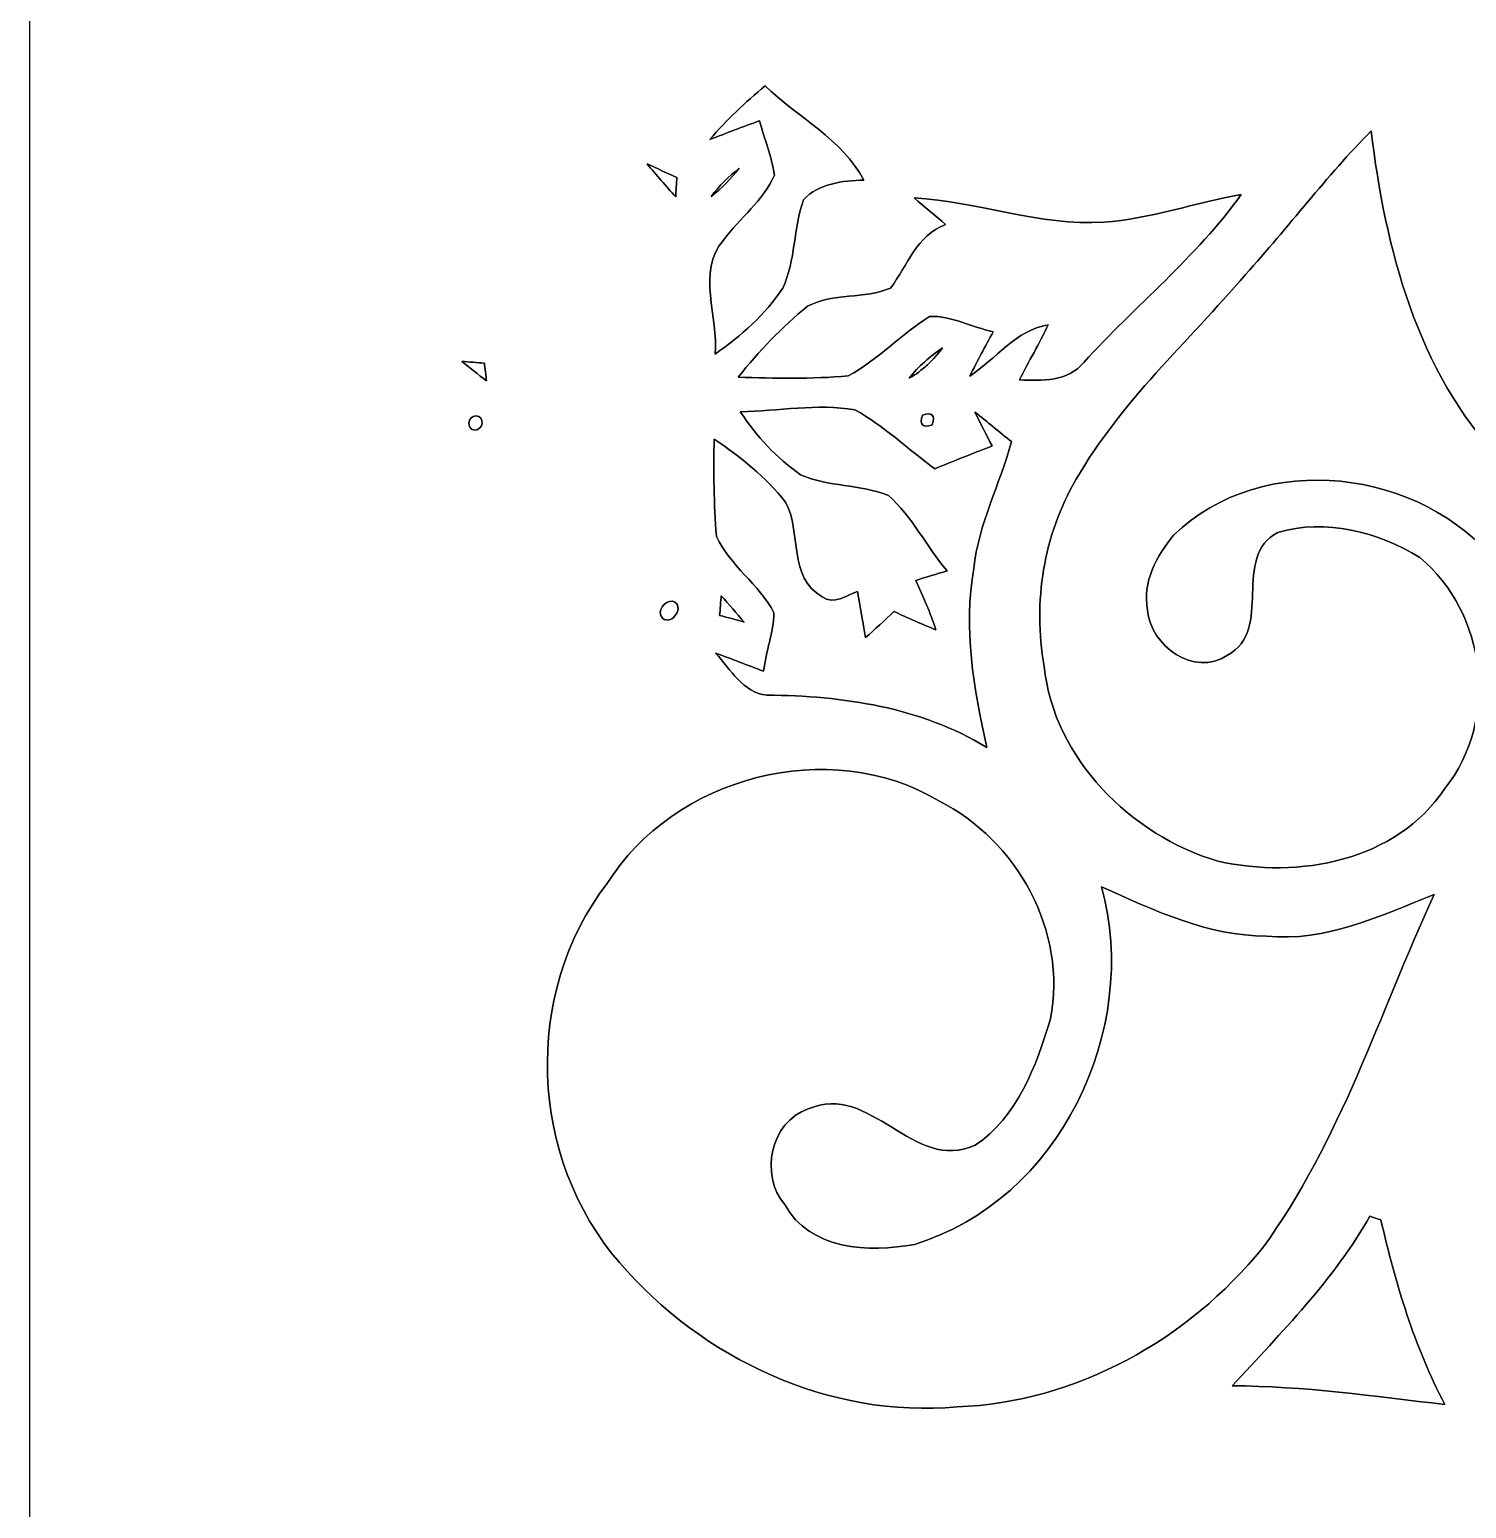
# Model space of a CAD drawing. Header units: centimetres. Extents: x -16.8 to 16.8, y -16.7 to 16.7.
# Drawn here: x -16.77 to -8.25, y -7.89 to 0.89 of the extents above; entities that cross this region are included whole.
import ezdxf

# ---------------------------------------------------------------- set-up
doc = ezdxf.new("R2010")
doc.units = ezdxf.units.CM
doc.header["$MEASUREMENT"] = 0
doc.layers.add('Layer 1', color=7, linetype='Continuous')

msp = doc.modelspace()

# ---------------------------------------------------------------- linework, layer by layer
at = {"layer": 'Layer 1', "color": 7}
for points, knots in [([(-16.77458, 16.66875), (-16.77458, 16.66875), (16.77458, 16.66875), (16.77458, 16.66875), (16.77458, 16.66875), (16.77458, 16.66875), (16.77458, -16.66875), (16.77458, -16.66875), (16.77458, -16.66875), (16.77458, -16.66875), (-16.77458, -16.66875), (-16.77458, -16.66875), (-16.77458, -16.66875), (-16.77458, -16.66875), (-16.77458, 16.66875), (-16.77458, 16.66875), (-16.77458, 16.66875), (-16.77458, 16.66875), (-16.77458, 16.66875), (-16.77458, 16.66875)], [0, 0, 0, 0, 0.1666667, 0.1666667, 0.1666667, 0.1666667, 0.3333333, 0.3333333, 0.3333333, 0.3333333, 0.5, 0.5, 0.5, 0.5, 0.6666667, 0.6666667, 0.6666667, 0.6666667, 1, 1, 1, 1]), ([(-12.73775, 0.23707), (-12.64038, 0.35454), (-12.52643, 0.45649), (-12.41108, 0.55563), (-12.41108, 0.55563), (-12.21811, 0.36795), (-11.95493, 0.24024), (-11.82476, -0.00494), (-11.82476, -0.00494), (-11.95141, -0.00776), (-12.09111, -0.02434), (-12.18318, -0.121), (-12.18318, -0.121), (-12.24174, -0.29034), (-12.22939, -0.48119), (-12.30524, -0.64523), (-12.30524, -0.64523), (-12.40931, -0.80257), (-12.55324, -0.93098), (-12.70776, -1.03717), (-12.70776, -1.03717), (-12.68377, -0.82233), (-12.81959, -0.54645), (-12.65731, -0.3616), (-12.65731, -0.3616), (-12.56206, -0.22895), (-12.41989, -0.12629), (-12.35498, 0.0254), (-12.35498, 0.0254), (-12.37121, 0.13547), (-12.41496, 0.23954), (-12.44283, 0.34713), (-12.44283, 0.34713), (-12.54231, 0.31397), (-12.63932, 0.27376), (-12.73775, 0.23707)], [0, 0, 0, 0, 0.1, 0.1, 0.1, 0.1, 0.2, 0.2, 0.2, 0.2, 0.3, 0.3, 0.3, 0.3, 0.4, 0.4, 0.4, 0.4, 0.5, 0.5, 0.5, 0.5, 0.6, 0.6, 0.6, 0.6, 0.7, 0.7, 0.7, 0.7, 0.8, 0.8, 0.8, 0.8, 1, 1, 1, 1]), ([(-9.56028, -0.5648), (-9.30593, -0.28575), (-9.08015, 0.0194), (-8.81415, 0.28716), (-8.81415, 0.28716), (-8.7309, -0.41099), (-8.54287, -1.13841), (-8.04757, -1.66335), (-8.04757, -1.66335), (-7.67009, -2.10573), (-7.13281, -2.34491), (-6.6234, -2.59715), (-6.6234, -2.59715), (-7.07461, -2.82857), (-7.48242, -3.1302), (-7.87471, -3.44946), (-7.87471, -3.44946), (-7.78969, -3.05541), (-7.82249, -2.61585), (-8.06697, -2.28177), (-8.06697, -2.28177), (-8.50829, -1.71697), (-9.46185, -1.59844), (-9.98643, -2.11314), (-9.98643, -2.11314), (-10.08698, -2.2352), (-10.17341, -2.39113), (-10.14166, -2.55658), (-10.14166, -2.55658), (-10.1219, -2.77001), (-9.86825, -2.95663), (-9.66646, -2.82469), (-9.66646, -2.82469), (-9.392, -2.67617), (-9.64459, -2.23908), (-9.36837, -2.09621), (-9.36837, -2.09621), (-9.0865, -2.01189), (-8.77076, -2.09303), (-8.52558, -2.24543), (-8.52558, -2.24543), (-8.13082, -2.57351), (-8.0518, -3.21028), (-8.37706, -3.61633), (-8.37706, -3.61633), (-8.66775, -4.04989), (-9.24384, -4.15396), (-9.72432, -4.04813), (-9.72432, -4.04813), (-10.2422, -3.89079), (-10.69587, -3.44205), (-10.75549, -2.88925), (-10.75549, -2.88925), (-10.82146, -2.50896), (-10.75937, -2.11384), (-10.56464, -1.78082), (-10.56464, -1.78082), (-10.30041, -1.32151), (-9.90106, -0.96485), (-9.56028, -0.5648)], [0, 0, 0, 0, 0.0625, 0.0625, 0.0625, 0.0625, 0.125, 0.125, 0.125, 0.125, 0.1875, 0.1875, 0.1875, 0.1875, 0.25, 0.25, 0.25, 0.25, 0.3125, 0.3125, 0.3125, 0.3125, 0.375, 0.375, 0.375, 0.375, 0.4375, 0.4375, 0.4375, 0.4375, 0.5, 0.5, 0.5, 0.5, 0.5625, 0.5625, 0.5625, 0.5625, 0.625, 0.625, 0.625, 0.625, 0.6875, 0.6875, 0.6875, 0.6875, 0.75, 0.75, 0.75, 0.75, 0.8125, 0.8125, 0.8125, 0.8125, 0.875, 0.875, 0.875, 0.875, 1, 1, 1, 1]), ([(-13.11063, 0.09137), (-13.05172, 0.06491), (-12.99316, 0.03775), (-12.9346, 0.01094), (-12.9346, 0.01094), (-12.93601, -0.01799), (-12.93918, -0.07549), (-12.94059, -0.10407), (-12.94059, -0.10407), (-12.99845, -0.03986), (-13.05489, 0.0254), (-13.11063, 0.09137)], [0, 0, 0, 0, 0.25, 0.25, 0.25, 0.25, 0.5, 0.5, 0.5, 0.5, 1, 1, 1, 1]), ([(-12.73069, -0.10125), (-12.68236, -0.03845), (-12.62627, 0.01764), (-12.56348, 0.06597), (-12.56348, 0.06597), (-12.61181, 0.00353), (-12.6679, -0.05292), (-12.73069, -0.10125)], [0, 0, 0, 0, 0.3333333, 0.3333333, 0.3333333, 0.3333333, 1, 1, 1, 1]), ([(-11.52701, -0.10901), (-11.14848, -0.133), (-10.78336, -0.27799), (-10.40059, -0.25471), (-10.40059, -0.25471), (-10.12261, -0.23319), (-9.85838, -0.13864), (-9.58533, -0.08996), (-9.58533, -0.08996), (-9.85097, -0.46179), (-10.21433, -0.75001), (-10.52019, -1.08726), (-10.52019, -1.08726), (-10.61332, -1.20086), (-10.76819, -1.19698), (-10.90119, -1.19027), (-10.90119, -1.19027), (-10.8458, -1.08056), (-10.78336, -0.97473), (-10.73079, -0.8636), (-10.73079, -0.8636), (-10.92235, -0.89606), (-11.04159, -1.06574), (-11.19576, -1.16805), (-11.19576, -1.16805), (-11.15201, -1.07879), (-11.10439, -0.99166), (-11.05676, -0.90452), (-11.05676, -0.90452), (-11.18306, -0.87842), (-11.30441, -0.80892), (-11.43423, -0.81351), (-11.43423, -0.81351), (-11.60321, -0.91969), (-11.7408, -1.07068), (-11.91719, -1.16734), (-11.91719, -1.16734), (-12.1345, -1.18569), (-12.35287, -1.18181), (-12.57053, -1.17475), (-12.57053, -1.17475), (-12.44776, -1.02164), (-12.31159, -0.87771), (-12.15919, -0.75389), (-12.15919, -0.75389), (-12.00891, -0.67345), (-11.82158, -0.71155), (-11.66566, -0.64558), (-11.66566, -0.64558), (-11.56547, -0.51047), (-11.51184, -0.33373), (-11.33934, -0.26811), (-11.33934, -0.26811), (-11.40178, -0.21519), (-11.46563, -0.16298), (-11.52701, -0.10901)], [0, 0, 0, 0, 0.0666667, 0.0666667, 0.0666667, 0.0666667, 0.1333333, 0.1333333, 0.1333333, 0.1333333, 0.2, 0.2, 0.2, 0.2, 0.2666667, 0.2666667, 0.2666667, 0.2666667, 0.3333333, 0.3333333, 0.3333333, 0.3333333, 0.4, 0.4, 0.4, 0.4, 0.4666667, 0.4666667, 0.4666667, 0.4666667, 0.5333333, 0.5333333, 0.5333333, 0.5333333, 0.6, 0.6, 0.6, 0.6, 0.6666667, 0.6666667, 0.6666667, 0.6666667, 0.7333333, 0.7333333, 0.7333333, 0.7333333, 0.8, 0.8, 0.8, 0.8, 0.8666667, 0.8666667, 0.8666667, 0.8666667, 1, 1, 1, 1]), ([(-11.55559, -1.1811), (-11.50056, -1.10949), (-11.43141, -1.05128), (-11.35768, -1.00013), (-11.35768, -1.00013), (-11.4113, -1.0728), (-11.47727, -1.13559), (-11.55559, -1.1811)], [0, 0, 0, 0, 0.3333333, 0.3333333, 0.3333333, 0.3333333, 1, 1, 1, 1]), ([(-14.20989, -1.08091), (-14.16509, -1.08409), (-14.12064, -1.08761), (-14.07583, -1.09149), (-14.07583, -1.09149), (-14.07301, -1.1176), (-14.06666, -1.16981), (-14.06349, -1.19592), (-14.06349, -1.19592), (-14.11288, -1.15817), (-14.16156, -1.11972), (-14.20989, -1.08091)], [0, 0, 0, 0, 0.25, 0.25, 0.25, 0.25, 0.5, 0.5, 0.5, 0.5, 1, 1, 1, 1]), ([(-14.12593, -1.40441), (-14.07231, -1.40441), (-14.08183, -1.49049), (-14.13157, -1.48837), (-14.13157, -1.48837), (-14.18555, -1.48802), (-14.17567, -1.40159), (-14.12593, -1.40441)], [0, 0, 0, 0, 0.3333333, 0.3333333, 0.3333333, 0.3333333, 1, 1, 1, 1]), ([(-12.55748, -1.37936), (-12.33241, -1.37689), (-12.10134, -1.32891), (-11.87732, -1.36843), (-11.87732, -1.36843), (-11.70552, -1.46297), (-11.56159, -1.60267), (-11.40354, -1.71803), (-11.40354, -1.71803), (-11.29065, -1.67146), (-11.17671, -1.62736), (-11.06346, -1.58256), (-11.06346, -1.58256), (-11.09839, -1.51589), (-11.13296, -1.44886), (-11.16577, -1.38148), (-11.16577, -1.38148), (-11.09239, -1.43863), (-11.02184, -1.49931), (-10.94881, -1.55716), (-10.94881, -1.55716), (-11.01549, -1.81046), (-11.14496, -2.04541), (-11.17212, -2.30928), (-11.17212, -2.30928), (-11.23527, -2.66559), (-11.17318, -3.02436), (-11.09521, -3.37256), (-11.09521, -3.37256), (-11.4868, -3.13302), (-11.94858, -3.06599), (-12.39979, -3.06211), (-12.39979, -3.06211), (-12.54125, -3.04835), (-12.61639, -2.90759), (-12.70423, -2.81199), (-12.70423, -2.81199), (-12.60898, -2.84656), (-12.51514, -2.88431), (-12.41989, -2.91959), (-12.41989, -2.91959), (-12.40473, -2.80317), (-12.36098, -2.69064), (-12.35781, -2.57316), (-12.35781, -2.57316), (-12.44565, -2.40348), (-12.61992, -2.29306), (-12.69965, -2.11949), (-12.69965, -2.11949), (-12.71376, -1.92687), (-12.71799, -1.73426), (-12.71199, -1.54164), (-12.71199, -1.54164), (-12.55748, -1.64924), (-12.40543, -1.76601), (-12.28937, -1.91558), (-12.28937, -1.91558), (-12.19271, -2.08844), (-12.27596, -2.3689), (-12.07135, -2.47756), (-12.07135, -2.47756), (-12.00291, -2.52801), (-11.92848, -2.47086), (-11.86215, -2.44722), (-11.86215, -2.44722), (-11.84663, -2.53753), (-11.83146, -2.62784), (-11.81559, -2.71992), (-11.81559, -2.71992), (-11.75703, -2.67053), (-11.70129, -2.61867), (-11.64696, -2.56505), (-11.64696, -2.56505), (-11.56441, -2.6035), (-11.48151, -2.64054), (-11.39684, -2.6737), (-11.39684, -2.6737), (-11.43071, -2.57351), (-11.47233, -2.4765), (-11.51643, -2.3809), (-11.51643, -2.3809), (-11.45469, -2.36149), (-11.39261, -2.3428), (-11.33052, -2.32445), (-11.33052, -2.32445), (-11.45293, -2.17981), (-11.53689, -2.00307), (-11.67906, -1.87678), (-11.67906, -1.87678), (-11.84557, -1.80904), (-12.03643, -1.82633), (-12.20011, -1.75436), (-12.20011, -1.75436), (-12.34123, -1.65347), (-12.46399, -1.52576), (-12.55748, -1.37936)], [0, 0, 0, 0, 0.04, 0.04, 0.04, 0.04, 0.08, 0.08, 0.08, 0.08, 0.12, 0.12, 0.12, 0.12, 0.16, 0.16, 0.16, 0.16, 0.2, 0.2, 0.2, 0.2, 0.24, 0.24, 0.24, 0.24, 0.28, 0.28, 0.28, 0.28, 0.32, 0.32, 0.32, 0.32, 0.36, 0.36, 0.36, 0.36, 0.4, 0.4, 0.4, 0.4, 0.44, 0.44, 0.44, 0.44, 0.48, 0.48, 0.48, 0.48, 0.52, 0.52, 0.52, 0.52, 0.56, 0.56, 0.56, 0.56, 0.6, 0.6, 0.6, 0.6, 0.64, 0.64, 0.64, 0.64, 0.68, 0.68, 0.68, 0.68, 0.72, 0.72, 0.72, 0.72, 0.76, 0.76, 0.76, 0.76, 0.8, 0.8, 0.8, 0.8, 0.84, 0.84, 0.84, 0.84, 0.88, 0.88, 0.88, 0.88, 0.92, 0.92, 0.92, 0.92, 1, 1, 1, 1]), ([(-11.47692, -1.39947), (-11.41977, -1.38077), (-11.40001, -1.40053), (-11.41836, -1.45803), (-11.41836, -1.45803), (-11.47586, -1.47602), (-11.49526, -1.45662), (-11.47692, -1.39947)], [0, 0, 0, 0, 0.3333333, 0.3333333, 0.3333333, 0.3333333, 1, 1, 1, 1]), ([(-12.95894, -2.50472), (-12.88133, -2.52906), (-12.9607, -2.65289), (-13.01997, -2.60562), (-13.01997, -2.60562), (-13.05525, -2.56505), (-13.00798, -2.49802), (-12.95894, -2.50472)], [0, 0, 0, 0, 0.3333333, 0.3333333, 0.3333333, 0.3333333, 1, 1, 1, 1]), ([(-12.67107, -2.47156), (-12.62521, -2.52307), (-12.58006, -2.57528), (-12.5349, -2.62784), (-12.5349, -2.62784), (-12.58358, -2.61444), (-12.63191, -2.60138), (-12.68024, -2.58833), (-12.68024, -2.58833), (-12.67778, -2.5594), (-12.67319, -2.50084), (-12.67107, -2.47156)], [0, 0, 0, 0, 0.25, 0.25, 0.25, 0.25, 0.5, 0.5, 0.5, 0.5, 1, 1, 1, 1]), ([(-5.31001, -2.90795), (-4.63515, -2.81234), (-3.93841, -2.95804), (-3.33551, -3.26672), (-3.33551, -3.26672), (-2.00554, -3.97686), (-1.14759, -5.46559), (-1.14935, -6.96666), (-1.14935, -6.96666), (-1.10314, -7.69126), (-1.32045, -8.40669), (-1.6383, -9.05016), (-1.6383, -9.05016), (-1.784, -9.35461), (-1.99813, -9.61778), (-2.2031, -9.88377), (-2.2031, -9.88377), (-2.28283, -9.86155), (-2.36326, -9.84215), (-2.4444, -9.82698), (-2.4444, -9.82698), (-2.413, -9.89506), (-2.37949, -9.96209), (-2.34633, -10.02947), (-2.34633, -10.02947), (-2.40524, -10.05734), (-2.46415, -10.08556), (-2.52271, -10.11414), (-2.52271, -10.11414), (-2.51813, -10.13389), (-2.50931, -10.17376), (-2.50472, -10.19387), (-2.50472, -10.19387), (-2.41547, -10.20163), (-2.32622, -10.20974), (-2.23626, -10.21927), (-2.23626, -10.21927), (-2.28494, -10.24326), (-2.33363, -10.26689), (-2.38231, -10.29123), (-2.38231, -10.29123), (-2.33398, -10.38296), (-2.28776, -10.47574), (-2.24614, -10.57099), (-2.24614, -10.57099), (-2.0888, -10.60132), (-1.9237, -10.61085), (-1.77165, -10.66624), (-1.77165, -10.66624), (-1.58468, -10.78336), (-1.43828, -10.95481), (-1.29787, -11.12344), (-1.29787, -11.12344), (-1.50107, -11.11603), (-1.71027, -11.15236), (-1.91064, -11.11497), (-1.91064, -11.11497), (-2.10114, -11.01302), (-2.23344, -10.82604), (-2.42605, -10.72974), (-2.42605, -10.72974), (-2.55094, -10.74632), (-2.66665, -10.80417), (-2.77989, -10.85674), (-2.77989, -10.85674), (-2.72556, -10.93823), (-2.67264, -11.02113), (-2.62608, -11.10791), (-2.62608, -11.10791), (-2.80423, -10.97104), (-2.95628, -10.80629), (-3.08822, -10.62602), (-3.08822, -10.62602), (-3.22615, -11.08639), (-3.435, -11.57534), (-3.86398, -11.83464), (-3.86398, -11.83464), (-4.39914, -12.21775), (-5.19324, -12.27843), (-5.73088, -11.86815), (-5.73088, -11.86815), (-6.08859, -11.60533), (-6.22723, -11.13367), (-6.19231, -10.70645), (-6.19231, -10.70645), (-6.12599, -10.12155), (-5.47053, -9.6841), (-4.90714, -9.8806), (-4.90714, -9.8806), (-4.52014, -10.01395), (-4.27179, -10.47856), (-4.44606, -10.86273), (-4.44606, -10.86273), (-4.55189, -11.13755), (-4.85422, -11.23915), (-5.12516, -11.24761), (-5.12516, -11.24761), (-5.23734, -11.09204), (-5.25745, -10.81476), (-5.47088, -10.76254), (-5.47088, -10.76254), (-5.70548, -10.73714), (-5.84235, -11.08287), (-5.65997, -11.23456), (-5.65997, -11.23456), (-5.53649, -11.41518), (-5.30684, -11.48151), (-5.09799, -11.47304), (-5.09799, -11.47304), (-4.68736, -11.48362), (-4.25133, -11.22362), (-4.14549, -10.81299), (-4.14549, -10.81299), (-3.98886, -10.29053), (-4.36563, -9.71197), (-4.87574, -9.57016), (-4.87574, -9.57016), (-5.09588, -9.54229), (-5.32518, -9.51159), (-5.54496, -9.55569), (-5.54496, -9.55569), (-5.80531, -9.64459), (-6.01945, -9.82733), (-6.2611, -9.95362), (-6.2611, -9.95362), (-6.34541, -9.50948), (-6.49817, -9.08367), (-6.68267, -8.67234), (-6.68267, -8.67234), (-6.28862, -8.7309), (-5.88645, -8.80674), (-5.48958, -8.72561), (-5.48958, -8.72561), (-4.97699, -8.65223), (-4.52226, -8.36577), (-4.13703, -8.03381), (-4.13703, -8.03381), (-3.53378, -7.53428), (-3.3274, -6.65515), (-3.55424, -5.91926), (-3.55424, -5.91926), (-3.76484, -5.22252), (-4.2485, -4.56459), (-4.95582, -4.31976), (-4.95582, -4.31976), (-5.25216, -4.24392), (-5.59964, -4.17936), (-5.87199, -4.35963), (-5.87199, -4.35963), (-6.1782, -4.50568), (-6.35741, -4.95229), (-6.11258, -5.23064), (-6.11258, -5.23064), (-5.99334, -5.40385), (-5.74957, -5.38798), (-5.56613, -5.36998), (-5.56613, -5.36998), (-5.27791, -5.26415), (-5.04896, -4.98299), (-4.72123, -5.00415), (-4.72123, -5.00415), (-4.24921, -5.11881), (-4.09046, -5.63245), (-3.95358, -6.03814), (-3.95358, -6.03814), (-3.74968, -6.66891), (-4.06682, -7.35506), (-4.56671, -7.74524), (-4.56671, -7.74524), (-5.29061, -8.35907), (-6.44666, -8.34002), (-7.17091, -7.73536), (-7.17091, -7.73536), (-8.06309, -7.03086), (-8.38764, -5.69489), (-7.88952, -4.66796), (-7.88952, -4.66796), (-7.42456, -3.67418), (-6.38351, -3.02507), (-5.31001, -2.90795)], [0, 0, 0, 0, 0.0217391, 0.0217391, 0.0217391, 0.0217391, 0.0434783, 0.0434783, 0.0434783, 0.0434783, 0.0652174, 0.0652174, 0.0652174, 0.0652174, 0.0869565, 0.0869565, 0.0869565, 0.0869565, 0.1086957, 0.1086957, 0.1086957, 0.1086957, 0.1304348, 0.1304348, 0.1304348, 0.1304348, 0.1521739, 0.1521739, 0.1521739, 0.1521739, 0.173913, 0.173913, 0.173913, 0.173913, 0.1956522, 0.1956522, 0.1956522, 0.1956522, 0.2173913, 0.2173913, 0.2173913, 0.2173913, 0.2391304, 0.2391304, 0.2391304, 0.2391304, 0.2608696, 0.2608696, 0.2608696, 0.2608696, 0.2826087, 0.2826087, 0.2826087, 0.2826087, 0.3043478, 0.3043478, 0.3043478, 0.3043478, 0.326087, 0.326087, 0.326087, 0.326087, 0.3478261, 0.3478261, 0.3478261, 0.3478261, 0.3695652, 0.3695652, 0.3695652, 0.3695652, 0.3913043, 0.3913043, 0.3913043, 0.3913043, 0.4130435, 0.4130435, 0.4130435, 0.4130435, 0.4347826, 0.4347826, 0.4347826, 0.4347826, 0.4565217, 0.4565217, 0.4565217, 0.4565217, 0.4782609, 0.4782609, 0.4782609, 0.4782609, 0.5, 0.5, 0.5, 0.5, 0.5217391, 0.5217391, 0.5217391, 0.5217391, 0.5434783, 0.5434783, 0.5434783, 0.5434783, 0.5652174, 0.5652174, 0.5652174, 0.5652174, 0.5869565, 0.5869565, 0.5869565, 0.5869565, 0.6086957, 0.6086957, 0.6086957, 0.6086957, 0.6304348, 0.6304348, 0.6304348, 0.6304348, 0.6521739, 0.6521739, 0.6521739, 0.6521739, 0.673913, 0.673913, 0.673913, 0.673913, 0.6956522, 0.6956522, 0.6956522, 0.6956522, 0.7173913, 0.7173913, 0.7173913, 0.7173913, 0.7391304, 0.7391304, 0.7391304, 0.7391304, 0.7608696, 0.7608696, 0.7608696, 0.7608696, 0.7826087, 0.7826087, 0.7826087, 0.7826087, 0.8043478, 0.8043478, 0.8043478, 0.8043478, 0.826087, 0.826087, 0.826087, 0.826087, 0.8478261, 0.8478261, 0.8478261, 0.8478261, 0.8695652, 0.8695652, 0.8695652, 0.8695652, 0.8913043, 0.8913043, 0.8913043, 0.8913043, 0.9130435, 0.9130435, 0.9130435, 0.9130435, 0.9347826, 0.9347826, 0.9347826, 0.9347826, 0.9565217, 0.9565217, 0.9565217, 0.9565217, 1, 1, 1, 1]), ([(-13.34911, -4.18289), (-12.95365, -3.54436), (-12.0269, -3.30235), (-11.37955, -3.6897), (-11.37955, -3.6897), (-10.91636, -3.92289), (-10.61438, -4.46511), (-10.71809, -4.98369), (-10.71809, -4.98369), (-10.79888, -5.25886), (-10.91424, -5.56824), (-11.16506, -5.7337), (-11.16506, -5.7337), (-11.53089, -5.90232), (-11.78736, -5.3534), (-12.15425, -5.5185), (-12.15425, -5.5185), (-12.38144, -5.59611), (-12.44283, -5.90903), (-12.29431, -6.08612), (-12.29431, -6.08612), (-12.14579, -6.35635), (-11.79477, -6.37222), (-11.5249, -6.32248), (-11.5249, -6.32248), (-10.66271, -6.06002), (-10.18152, -5.05107), (-10.41365, -4.19911), (-10.41365, -4.19911), (-10.10356, -4.33987), (-9.78359, -4.49157), (-9.43539, -4.49263), (-9.43539, -4.49263), (-9.08473, -4.52826), (-8.757, -4.37127), (-8.44091, -4.24498), (-8.44091, -4.24498), (-8.76582, -4.95088), (-8.99619, -5.71112), (-9.45938, -6.34436), (-9.45938, -6.34436), (-9.8993, -6.88763), (-10.56428, -7.26052), (-11.27019, -7.28698), (-11.27019, -7.28698), (-12.02831, -7.35683), (-12.78608, -7.00123), (-13.27432, -6.43043), (-13.27432, -6.43043), (-13.80949, -5.81589), (-13.85217, -4.82882), (-13.34911, -4.18289)], [0, 0, 0, 0, 0.0714286, 0.0714286, 0.0714286, 0.0714286, 0.1428571, 0.1428571, 0.1428571, 0.1428571, 0.2142857, 0.2142857, 0.2142857, 0.2142857, 0.2857143, 0.2857143, 0.2857143, 0.2857143, 0.3571429, 0.3571429, 0.3571429, 0.3571429, 0.4285714, 0.4285714, 0.4285714, 0.4285714, 0.5, 0.5, 0.5, 0.5, 0.5714286, 0.5714286, 0.5714286, 0.5714286, 0.6428571, 0.6428571, 0.6428571, 0.6428571, 0.7142857, 0.7142857, 0.7142857, 0.7142857, 0.7857143, 0.7857143, 0.7857143, 0.7857143, 0.8571429, 0.8571429, 0.8571429, 0.8571429, 1, 1, 1, 1]), ([(-8.82227, -6.15562), (-8.80604, -6.16091), (-8.77323, -6.17185), (-8.757, -6.17714), (-8.757, -6.17714), (-8.66916, -6.55461), (-8.55874, -6.92961), (-8.37671, -7.27322), (-8.37671, -7.27322), (-8.79651, -7.22454), (-9.21526, -7.16315), (-9.63965, -7.16209), (-9.63965, -7.16209), (-9.34685, -6.84389), (-9.03746, -6.53556), (-8.82227, -6.15562)], [0, 0, 0, 0, 0.2, 0.2, 0.2, 0.2, 0.4, 0.4, 0.4, 0.4, 0.6, 0.6, 0.6, 0.6, 1, 1, 1, 1])]:
    msp.add_open_spline(points, degree=3, knots=knots, dxfattribs=at)
at = {"layer": 'Layer 1', "color": 8}
for points, knots in [([(-12.73775, 0.23707), (-12.63932, 0.27376), (-12.54231, 0.31397), (-12.44283, 0.34713), (-12.44283, 0.34713), (-12.41496, 0.23954), (-12.37121, 0.13547), (-12.35498, 0.0254), (-12.35498, 0.0254), (-12.41989, -0.12629), (-12.56206, -0.22895), (-12.65731, -0.3616), (-12.65731, -0.3616), (-12.81959, -0.54645), (-12.68377, -0.82233), (-12.70776, -1.03717), (-12.70776, -1.03717), (-12.55324, -0.93098), (-12.40931, -0.80257), (-12.30524, -0.64523), (-12.30524, -0.64523), (-12.22939, -0.48119), (-12.24174, -0.29034), (-12.18318, -0.121), (-12.18318, -0.121), (-12.09111, -0.02434), (-11.95141, -0.00776), (-11.82476, -0.00494), (-11.82476, -0.00494), (-11.95493, 0.24024), (-12.21811, 0.36795), (-12.41108, 0.55563), (-12.41108, 0.55563), (-12.52643, 0.45649), (-12.64038, 0.35454), (-12.73775, 0.23707), (-12.73775, 0.23707), (-12.73775, 0.23707), (-12.73775, 0.23707), (-12.73775, 0.23707)], [0, 0, 0, 0, 0.0909091, 0.0909091, 0.0909091, 0.0909091, 0.1818182, 0.1818182, 0.1818182, 0.1818182, 0.2727273, 0.2727273, 0.2727273, 0.2727273, 0.3636364, 0.3636364, 0.3636364, 0.3636364, 0.4545455, 0.4545455, 0.4545455, 0.4545455, 0.5454545, 0.5454545, 0.5454545, 0.5454545, 0.6363636, 0.6363636, 0.6363636, 0.6363636, 0.7272727, 0.7272727, 0.7272727, 0.7272727, 0.8181818, 0.8181818, 0.8181818, 0.8181818, 1, 1, 1, 1]), ([(-9.56028, -0.5648), (-9.90106, -0.96485), (-10.30041, -1.32151), (-10.56464, -1.78082), (-10.56464, -1.78082), (-10.75937, -2.11384), (-10.82146, -2.50896), (-10.75549, -2.88925), (-10.75549, -2.88925), (-10.69587, -3.44205), (-10.2422, -3.89079), (-9.72432, -4.04813), (-9.72432, -4.04813), (-9.24384, -4.15396), (-8.66775, -4.04989), (-8.37706, -3.61633), (-8.37706, -3.61633), (-8.0518, -3.21028), (-8.13082, -2.57351), (-8.52558, -2.24543), (-8.52558, -2.24543), (-8.77076, -2.09303), (-9.0865, -2.01189), (-9.36837, -2.09621), (-9.36837, -2.09621), (-9.64459, -2.23908), (-9.392, -2.67617), (-9.66646, -2.82469), (-9.66646, -2.82469), (-9.86825, -2.95663), (-10.1219, -2.77001), (-10.14166, -2.55658), (-10.14166, -2.55658), (-10.17341, -2.39113), (-10.08698, -2.2352), (-9.98643, -2.11314), (-9.98643, -2.11314), (-9.46185, -1.59844), (-8.50829, -1.71697), (-8.06697, -2.28177), (-8.06697, -2.28177), (-7.82249, -2.61585), (-7.78969, -3.05541), (-7.87471, -3.44946), (-7.87471, -3.44946), (-7.48242, -3.1302), (-7.07461, -2.82857), (-6.6234, -2.59715), (-6.6234, -2.59715), (-7.13281, -2.34491), (-7.67009, -2.10573), (-8.04757, -1.66335), (-8.04757, -1.66335), (-8.54287, -1.13841), (-8.7309, -0.41099), (-8.81415, 0.28716), (-8.81415, 0.28716), (-9.08015, 0.0194), (-9.30593, -0.28575), (-9.56028, -0.5648), (-9.56028, -0.5648), (-9.56028, -0.5648), (-9.56028, -0.5648), (-9.56028, -0.5648)], [0, 0, 0, 0, 0.0588235, 0.0588235, 0.0588235, 0.0588235, 0.1176471, 0.1176471, 0.1176471, 0.1176471, 0.1764706, 0.1764706, 0.1764706, 0.1764706, 0.2352941, 0.2352941, 0.2352941, 0.2352941, 0.2941176, 0.2941176, 0.2941176, 0.2941176, 0.3529412, 0.3529412, 0.3529412, 0.3529412, 0.4117647, 0.4117647, 0.4117647, 0.4117647, 0.4705882, 0.4705882, 0.4705882, 0.4705882, 0.5294118, 0.5294118, 0.5294118, 0.5294118, 0.5882353, 0.5882353, 0.5882353, 0.5882353, 0.6470588, 0.6470588, 0.6470588, 0.6470588, 0.7058824, 0.7058824, 0.7058824, 0.7058824, 0.7647059, 0.7647059, 0.7647059, 0.7647059, 0.8235294, 0.8235294, 0.8235294, 0.8235294, 0.8823529, 0.8823529, 0.8823529, 0.8823529, 1, 1, 1, 1]), ([(-13.11063, 0.09137), (-13.05489, 0.0254), (-12.99845, -0.03986), (-12.94059, -0.10407), (-12.94059, -0.10407), (-12.93918, -0.07549), (-12.93601, -0.01799), (-12.9346, 0.01094), (-12.9346, 0.01094), (-12.99316, 0.03775), (-13.05172, 0.06491), (-13.11063, 0.09137), (-13.11063, 0.09137), (-13.11063, 0.09137), (-13.11063, 0.09137), (-13.11063, 0.09137)], [0, 0, 0, 0, 0.2, 0.2, 0.2, 0.2, 0.4, 0.4, 0.4, 0.4, 0.6, 0.6, 0.6, 0.6, 1, 1, 1, 1]), ([(-12.73069, -0.10125), (-12.6679, -0.05292), (-12.61181, 0.00353), (-12.56348, 0.06597), (-12.56348, 0.06597), (-12.62627, 0.01764), (-12.68236, -0.03845), (-12.73069, -0.10125), (-12.73069, -0.10125), (-12.73069, -0.10125), (-12.73069, -0.10125), (-12.73069, -0.10125)], [0, 0, 0, 0, 0.25, 0.25, 0.25, 0.25, 0.5, 0.5, 0.5, 0.5, 1, 1, 1, 1]), ([(-11.52701, -0.10901), (-11.46563, -0.16298), (-11.40178, -0.21519), (-11.33934, -0.26811), (-11.33934, -0.26811), (-11.51184, -0.33373), (-11.56547, -0.51047), (-11.66566, -0.64558), (-11.66566, -0.64558), (-11.82158, -0.71155), (-12.00891, -0.67345), (-12.15919, -0.75389), (-12.15919, -0.75389), (-12.31159, -0.87771), (-12.44776, -1.02164), (-12.57053, -1.17475), (-12.57053, -1.17475), (-12.35287, -1.18181), (-12.1345, -1.18569), (-11.91719, -1.16734), (-11.91719, -1.16734), (-11.7408, -1.07068), (-11.60321, -0.91969), (-11.43423, -0.81351), (-11.43423, -0.81351), (-11.30441, -0.80892), (-11.18306, -0.87842), (-11.05676, -0.90452), (-11.05676, -0.90452), (-11.10439, -0.99166), (-11.15201, -1.07879), (-11.19576, -1.16805), (-11.19576, -1.16805), (-11.04159, -1.06574), (-10.92235, -0.89606), (-10.73079, -0.8636), (-10.73079, -0.8636), (-10.78336, -0.97473), (-10.8458, -1.08056), (-10.90119, -1.19027), (-10.90119, -1.19027), (-10.76819, -1.19698), (-10.61332, -1.20086), (-10.52019, -1.08726), (-10.52019, -1.08726), (-10.21433, -0.75001), (-9.85097, -0.46179), (-9.58533, -0.08996), (-9.58533, -0.08996), (-9.85838, -0.13864), (-10.12261, -0.23319), (-10.40059, -0.25471), (-10.40059, -0.25471), (-10.78336, -0.27799), (-11.14848, -0.133), (-11.52701, -0.10901), (-11.52701, -0.10901), (-11.52701, -0.10901), (-11.52701, -0.10901), (-11.52701, -0.10901)], [0, 0, 0, 0, 0.0625, 0.0625, 0.0625, 0.0625, 0.125, 0.125, 0.125, 0.125, 0.1875, 0.1875, 0.1875, 0.1875, 0.25, 0.25, 0.25, 0.25, 0.3125, 0.3125, 0.3125, 0.3125, 0.375, 0.375, 0.375, 0.375, 0.4375, 0.4375, 0.4375, 0.4375, 0.5, 0.5, 0.5, 0.5, 0.5625, 0.5625, 0.5625, 0.5625, 0.625, 0.625, 0.625, 0.625, 0.6875, 0.6875, 0.6875, 0.6875, 0.75, 0.75, 0.75, 0.75, 0.8125, 0.8125, 0.8125, 0.8125, 0.875, 0.875, 0.875, 0.875, 1, 1, 1, 1]), ([(-11.55559, -1.1811), (-11.47727, -1.13559), (-11.4113, -1.0728), (-11.35768, -1.00013), (-11.35768, -1.00013), (-11.43141, -1.05128), (-11.50056, -1.10949), (-11.55559, -1.1811), (-11.55559, -1.1811), (-11.55559, -1.1811), (-11.55559, -1.1811), (-11.55559, -1.1811)], [0, 0, 0, 0, 0.25, 0.25, 0.25, 0.25, 0.5, 0.5, 0.5, 0.5, 1, 1, 1, 1]), ([(-14.20989, -1.08091), (-14.16156, -1.11972), (-14.11288, -1.15817), (-14.06349, -1.19592), (-14.06349, -1.19592), (-14.06666, -1.16981), (-14.07301, -1.1176), (-14.07583, -1.09149), (-14.07583, -1.09149), (-14.12064, -1.08761), (-14.16509, -1.08409), (-14.20989, -1.08091), (-14.20989, -1.08091), (-14.20989, -1.08091), (-14.20989, -1.08091), (-14.20989, -1.08091)], [0, 0, 0, 0, 0.2, 0.2, 0.2, 0.2, 0.4, 0.4, 0.4, 0.4, 0.6, 0.6, 0.6, 0.6, 1, 1, 1, 1]), ([(-14.12593, -1.40441), (-14.17567, -1.40159), (-14.18555, -1.48802), (-14.13157, -1.48837), (-14.13157, -1.48837), (-14.08183, -1.49049), (-14.07231, -1.40441), (-14.12593, -1.40441), (-14.12593, -1.40441), (-14.12593, -1.40441), (-14.12593, -1.40441), (-14.12593, -1.40441)], [0, 0, 0, 0, 0.25, 0.25, 0.25, 0.25, 0.5, 0.5, 0.5, 0.5, 1, 1, 1, 1]), ([(-12.55748, -1.37936), (-12.46399, -1.52576), (-12.34123, -1.65347), (-12.20011, -1.75436), (-12.20011, -1.75436), (-12.03643, -1.82633), (-11.84557, -1.80904), (-11.67906, -1.87678), (-11.67906, -1.87678), (-11.53689, -2.00307), (-11.45293, -2.17981), (-11.33052, -2.32445), (-11.33052, -2.32445), (-11.39261, -2.3428), (-11.45469, -2.36149), (-11.51643, -2.3809), (-11.51643, -2.3809), (-11.47233, -2.4765), (-11.43071, -2.57351), (-11.39684, -2.6737), (-11.39684, -2.6737), (-11.48151, -2.64054), (-11.56441, -2.6035), (-11.64696, -2.56505), (-11.64696, -2.56505), (-11.70129, -2.61867), (-11.75703, -2.67053), (-11.81559, -2.71992), (-11.81559, -2.71992), (-11.83146, -2.62784), (-11.84663, -2.53753), (-11.86215, -2.44722), (-11.86215, -2.44722), (-11.92848, -2.47086), (-12.00291, -2.52801), (-12.07135, -2.47756), (-12.07135, -2.47756), (-12.27596, -2.3689), (-12.19271, -2.08844), (-12.28937, -1.91558), (-12.28937, -1.91558), (-12.40543, -1.76601), (-12.55748, -1.64924), (-12.71199, -1.54164), (-12.71199, -1.54164), (-12.71799, -1.73426), (-12.71376, -1.92687), (-12.69965, -2.11949), (-12.69965, -2.11949), (-12.61992, -2.29306), (-12.44565, -2.40348), (-12.35781, -2.57316), (-12.35781, -2.57316), (-12.36098, -2.69064), (-12.40473, -2.80317), (-12.41989, -2.91959), (-12.41989, -2.91959), (-12.51514, -2.88431), (-12.60898, -2.84656), (-12.70423, -2.81199), (-12.70423, -2.81199), (-12.61639, -2.90759), (-12.54125, -3.04835), (-12.39979, -3.06211), (-12.39979, -3.06211), (-11.94858, -3.06599), (-11.4868, -3.13302), (-11.09521, -3.37256), (-11.09521, -3.37256), (-11.17318, -3.02436), (-11.23527, -2.66559), (-11.17212, -2.30928), (-11.17212, -2.30928), (-11.14496, -2.04541), (-11.01549, -1.81046), (-10.94881, -1.55716), (-10.94881, -1.55716), (-11.02184, -1.49931), (-11.09239, -1.43863), (-11.16577, -1.38148), (-11.16577, -1.38148), (-11.13296, -1.44886), (-11.09839, -1.51589), (-11.06346, -1.58256), (-11.06346, -1.58256), (-11.17671, -1.62736), (-11.29065, -1.67146), (-11.40354, -1.71803), (-11.40354, -1.71803), (-11.56159, -1.60267), (-11.70552, -1.46297), (-11.87732, -1.36843), (-11.87732, -1.36843), (-12.10134, -1.32891), (-12.33241, -1.37689), (-12.55748, -1.37936), (-12.55748, -1.37936), (-12.55748, -1.37936), (-12.55748, -1.37936), (-12.55748, -1.37936)], [0, 0, 0, 0, 0.0384615, 0.0384615, 0.0384615, 0.0384615, 0.0769231, 0.0769231, 0.0769231, 0.0769231, 0.1153846, 0.1153846, 0.1153846, 0.1153846, 0.1538462, 0.1538462, 0.1538462, 0.1538462, 0.1923077, 0.1923077, 0.1923077, 0.1923077, 0.2307692, 0.2307692, 0.2307692, 0.2307692, 0.2692308, 0.2692308, 0.2692308, 0.2692308, 0.3076923, 0.3076923, 0.3076923, 0.3076923, 0.3461538, 0.3461538, 0.3461538, 0.3461538, 0.3846154, 0.3846154, 0.3846154, 0.3846154, 0.4230769, 0.4230769, 0.4230769, 0.4230769, 0.4615385, 0.4615385, 0.4615385, 0.4615385, 0.5, 0.5, 0.5, 0.5, 0.5384615, 0.5384615, 0.5384615, 0.5384615, 0.5769231, 0.5769231, 0.5769231, 0.5769231, 0.6153846, 0.6153846, 0.6153846, 0.6153846, 0.6538462, 0.6538462, 0.6538462, 0.6538462, 0.6923077, 0.6923077, 0.6923077, 0.6923077, 0.7307692, 0.7307692, 0.7307692, 0.7307692, 0.7692308, 0.7692308, 0.7692308, 0.7692308, 0.8076923, 0.8076923, 0.8076923, 0.8076923, 0.8461538, 0.8461538, 0.8461538, 0.8461538, 0.8846154, 0.8846154, 0.8846154, 0.8846154, 0.9230769, 0.9230769, 0.9230769, 0.9230769, 1, 1, 1, 1]), ([(-11.47692, -1.39947), (-11.49526, -1.45662), (-11.47586, -1.47602), (-11.41836, -1.45803), (-11.41836, -1.45803), (-11.40001, -1.40053), (-11.41977, -1.38077), (-11.47692, -1.39947), (-11.47692, -1.39947), (-11.47692, -1.39947), (-11.47692, -1.39947), (-11.47692, -1.39947)], [0, 0, 0, 0, 0.25, 0.25, 0.25, 0.25, 0.5, 0.5, 0.5, 0.5, 1, 1, 1, 1]), ([(-12.95894, -2.50472), (-13.00798, -2.49802), (-13.05525, -2.56505), (-13.01997, -2.60562), (-13.01997, -2.60562), (-12.9607, -2.65289), (-12.88133, -2.52906), (-12.95894, -2.50472), (-12.95894, -2.50472), (-12.95894, -2.50472), (-12.95894, -2.50472), (-12.95894, -2.50472)], [0, 0, 0, 0, 0.25, 0.25, 0.25, 0.25, 0.5, 0.5, 0.5, 0.5, 1, 1, 1, 1]), ([(-12.67107, -2.47156), (-12.67319, -2.50084), (-12.67778, -2.5594), (-12.68024, -2.58833), (-12.68024, -2.58833), (-12.63191, -2.60138), (-12.58358, -2.61444), (-12.5349, -2.62784), (-12.5349, -2.62784), (-12.58006, -2.57528), (-12.62521, -2.52307), (-12.67107, -2.47156), (-12.67107, -2.47156), (-12.67107, -2.47156), (-12.67107, -2.47156), (-12.67107, -2.47156)], [0, 0, 0, 0, 0.2, 0.2, 0.2, 0.2, 0.4, 0.4, 0.4, 0.4, 0.6, 0.6, 0.6, 0.6, 1, 1, 1, 1]), ([(-5.31001, -2.90795), (-6.38351, -3.02507), (-7.42456, -3.67418), (-7.88952, -4.66796), (-7.88952, -4.66796), (-8.38764, -5.69489), (-8.06309, -7.03086), (-7.17091, -7.73536), (-7.17091, -7.73536), (-6.44666, -8.34002), (-5.29061, -8.35907), (-4.56671, -7.74524), (-4.56671, -7.74524), (-4.06682, -7.35506), (-3.74968, -6.66891), (-3.95358, -6.03814), (-3.95358, -6.03814), (-4.09046, -5.63245), (-4.24921, -5.11881), (-4.72123, -5.00415), (-4.72123, -5.00415), (-5.04896, -4.98299), (-5.27791, -5.26415), (-5.56613, -5.36998), (-5.56613, -5.36998), (-5.74957, -5.38798), (-5.99334, -5.40385), (-6.11258, -5.23064), (-6.11258, -5.23064), (-6.35741, -4.95229), (-6.1782, -4.50568), (-5.87199, -4.35963), (-5.87199, -4.35963), (-5.59964, -4.17936), (-5.25216, -4.24392), (-4.95582, -4.31976), (-4.95582, -4.31976), (-4.2485, -4.56459), (-3.76484, -5.22252), (-3.55424, -5.91926), (-3.55424, -5.91926), (-3.3274, -6.65515), (-3.53378, -7.53428), (-4.13703, -8.03381), (-4.13703, -8.03381), (-4.52226, -8.36577), (-4.97699, -8.65223), (-5.48958, -8.72561), (-5.48958, -8.72561), (-5.88645, -8.80674), (-6.28862, -8.7309), (-6.68267, -8.67234), (-6.68267, -8.67234), (-6.49817, -9.08367), (-6.34541, -9.50948), (-6.2611, -9.95362), (-6.2611, -9.95362), (-6.01945, -9.82733), (-5.80531, -9.64459), (-5.54496, -9.55569), (-5.54496, -9.55569), (-5.32518, -9.51159), (-5.09588, -9.54229), (-4.87574, -9.57016), (-4.87574, -9.57016), (-4.36563, -9.71197), (-3.98886, -10.29053), (-4.14549, -10.81299), (-4.14549, -10.81299), (-4.25133, -11.22362), (-4.68736, -11.48362), (-5.09799, -11.47304), (-5.09799, -11.47304), (-5.30684, -11.48151), (-5.53649, -11.41518), (-5.65997, -11.23456), (-5.65997, -11.23456), (-5.84235, -11.08287), (-5.70548, -10.73714), (-5.47088, -10.76254), (-5.47088, -10.76254), (-5.25745, -10.81476), (-5.23734, -11.09204), (-5.12516, -11.24761), (-5.12516, -11.24761), (-4.85422, -11.23915), (-4.55189, -11.13755), (-4.44606, -10.86273), (-4.44606, -10.86273), (-4.27179, -10.47856), (-4.52014, -10.01395), (-4.90714, -9.8806), (-4.90714, -9.8806), (-5.47053, -9.6841), (-6.12599, -10.12155), (-6.19231, -10.70645), (-6.19231, -10.70645), (-6.22723, -11.13367), (-6.08859, -11.60533), (-5.73088, -11.86815), (-5.73088, -11.86815), (-5.19324, -12.27843), (-4.39914, -12.21775), (-3.86398, -11.83464), (-3.86398, -11.83464), (-3.435, -11.57534), (-3.22615, -11.08639), (-3.08822, -10.62602), (-3.08822, -10.62602), (-2.95628, -10.80629), (-2.80423, -10.97104), (-2.62608, -11.10791), (-2.62608, -11.10791), (-2.67264, -11.02113), (-2.72556, -10.93823), (-2.77989, -10.85674), (-2.77989, -10.85674), (-2.66665, -10.80417), (-2.55094, -10.74632), (-2.42605, -10.72974), (-2.42605, -10.72974), (-2.23344, -10.82604), (-2.10114, -11.01302), (-1.91064, -11.11497), (-1.91064, -11.11497), (-1.71027, -11.15236), (-1.50107, -11.11603), (-1.29787, -11.12344), (-1.29787, -11.12344), (-1.43828, -10.95481), (-1.58468, -10.78336), (-1.77165, -10.66624), (-1.77165, -10.66624), (-1.9237, -10.61085), (-2.0888, -10.60132), (-2.24614, -10.57099), (-2.24614, -10.57099), (-2.28776, -10.47574), (-2.33398, -10.38296), (-2.38231, -10.29123), (-2.38231, -10.29123), (-2.33363, -10.26689), (-2.28494, -10.24326), (-2.23626, -10.21927), (-2.23626, -10.21927), (-2.32622, -10.20974), (-2.41547, -10.20163), (-2.50472, -10.19387), (-2.50472, -10.19387), (-2.50931, -10.17376), (-2.51813, -10.13389), (-2.52271, -10.11414), (-2.52271, -10.11414), (-2.46415, -10.08556), (-2.40524, -10.05734), (-2.34633, -10.02947), (-2.34633, -10.02947), (-2.37949, -9.96209), (-2.413, -9.89506), (-2.4444, -9.82698), (-2.4444, -9.82698), (-2.36326, -9.84215), (-2.28283, -9.86155), (-2.2031, -9.88377), (-2.2031, -9.88377), (-1.99813, -9.61778), (-1.784, -9.35461), (-1.6383, -9.05016), (-1.6383, -9.05016), (-1.32045, -8.40669), (-1.10314, -7.69126), (-1.14935, -6.96666), (-1.14935, -6.96666), (-1.14759, -5.46559), (-2.00554, -3.97686), (-3.33551, -3.26672), (-3.33551, -3.26672), (-3.93841, -2.95804), (-4.63515, -2.81234), (-5.31001, -2.90795), (-5.31001, -2.90795), (-5.31001, -2.90795), (-5.31001, -2.90795), (-5.31001, -2.90795)], [0, 0, 0, 0, 0.0212766, 0.0212766, 0.0212766, 0.0212766, 0.0425532, 0.0425532, 0.0425532, 0.0425532, 0.0638298, 0.0638298, 0.0638298, 0.0638298, 0.0851064, 0.0851064, 0.0851064, 0.0851064, 0.106383, 0.106383, 0.106383, 0.106383, 0.1276596, 0.1276596, 0.1276596, 0.1276596, 0.1489362, 0.1489362, 0.1489362, 0.1489362, 0.1702128, 0.1702128, 0.1702128, 0.1702128, 0.1914894, 0.1914894, 0.1914894, 0.1914894, 0.212766, 0.212766, 0.212766, 0.212766, 0.2340426, 0.2340426, 0.2340426, 0.2340426, 0.2553191, 0.2553191, 0.2553191, 0.2553191, 0.2765957, 0.2765957, 0.2765957, 0.2765957, 0.2978723, 0.2978723, 0.2978723, 0.2978723, 0.3191489, 0.3191489, 0.3191489, 0.3191489, 0.3404255, 0.3404255, 0.3404255, 0.3404255, 0.3617021, 0.3617021, 0.3617021, 0.3617021, 0.3829787, 0.3829787, 0.3829787, 0.3829787, 0.4042553, 0.4042553, 0.4042553, 0.4042553, 0.4255319, 0.4255319, 0.4255319, 0.4255319, 0.4468085, 0.4468085, 0.4468085, 0.4468085, 0.4680851, 0.4680851, 0.4680851, 0.4680851, 0.4893617, 0.4893617, 0.4893617, 0.4893617, 0.5106383, 0.5106383, 0.5106383, 0.5106383, 0.5319149, 0.5319149, 0.5319149, 0.5319149, 0.5531915, 0.5531915, 0.5531915, 0.5531915, 0.5744681, 0.5744681, 0.5744681, 0.5744681, 0.5957447, 0.5957447, 0.5957447, 0.5957447, 0.6170213, 0.6170213, 0.6170213, 0.6170213, 0.6382979, 0.6382979, 0.6382979, 0.6382979, 0.6595745, 0.6595745, 0.6595745, 0.6595745, 0.6808511, 0.6808511, 0.6808511, 0.6808511, 0.7021277, 0.7021277, 0.7021277, 0.7021277, 0.7234043, 0.7234043, 0.7234043, 0.7234043, 0.7446809, 0.7446809, 0.7446809, 0.7446809, 0.7659574, 0.7659574, 0.7659574, 0.7659574, 0.787234, 0.787234, 0.787234, 0.787234, 0.8085106, 0.8085106, 0.8085106, 0.8085106, 0.8297872, 0.8297872, 0.8297872, 0.8297872, 0.8510638, 0.8510638, 0.8510638, 0.8510638, 0.8723404, 0.8723404, 0.8723404, 0.8723404, 0.893617, 0.893617, 0.893617, 0.893617, 0.9148936, 0.9148936, 0.9148936, 0.9148936, 0.9361702, 0.9361702, 0.9361702, 0.9361702, 0.9574468, 0.9574468, 0.9574468, 0.9574468, 1, 1, 1, 1]), ([(-13.34911, -4.18289), (-13.85217, -4.82882), (-13.80949, -5.81589), (-13.27432, -6.43043), (-13.27432, -6.43043), (-12.78608, -7.00123), (-12.02831, -7.35683), (-11.27019, -7.28698), (-11.27019, -7.28698), (-10.56428, -7.26052), (-9.8993, -6.88763), (-9.45938, -6.34436), (-9.45938, -6.34436), (-8.99619, -5.71112), (-8.76582, -4.95088), (-8.44091, -4.24498), (-8.44091, -4.24498), (-8.757, -4.37127), (-9.08473, -4.52826), (-9.43539, -4.49263), (-9.43539, -4.49263), (-9.78359, -4.49157), (-10.10356, -4.33987), (-10.41365, -4.19911), (-10.41365, -4.19911), (-10.18152, -5.05107), (-10.66271, -6.06002), (-11.5249, -6.32248), (-11.5249, -6.32248), (-11.79477, -6.37222), (-12.14579, -6.35635), (-12.29431, -6.08612), (-12.29431, -6.08612), (-12.44283, -5.90903), (-12.38144, -5.59611), (-12.15425, -5.5185), (-12.15425, -5.5185), (-11.78736, -5.3534), (-11.53089, -5.90232), (-11.16506, -5.7337), (-11.16506, -5.7337), (-10.91424, -5.56824), (-10.79888, -5.25886), (-10.71809, -4.98369), (-10.71809, -4.98369), (-10.61438, -4.46511), (-10.91636, -3.92289), (-11.37955, -3.6897), (-11.37955, -3.6897), (-12.0269, -3.30235), (-12.95365, -3.54436), (-13.34911, -4.18289), (-13.34911, -4.18289), (-13.34911, -4.18289), (-13.34911, -4.18289), (-13.34911, -4.18289)], [0, 0, 0, 0, 0.0666667, 0.0666667, 0.0666667, 0.0666667, 0.1333333, 0.1333333, 0.1333333, 0.1333333, 0.2, 0.2, 0.2, 0.2, 0.2666667, 0.2666667, 0.2666667, 0.2666667, 0.3333333, 0.3333333, 0.3333333, 0.3333333, 0.4, 0.4, 0.4, 0.4, 0.4666667, 0.4666667, 0.4666667, 0.4666667, 0.5333333, 0.5333333, 0.5333333, 0.5333333, 0.6, 0.6, 0.6, 0.6, 0.6666667, 0.6666667, 0.6666667, 0.6666667, 0.7333333, 0.7333333, 0.7333333, 0.7333333, 0.8, 0.8, 0.8, 0.8, 0.8666667, 0.8666667, 0.8666667, 0.8666667, 1, 1, 1, 1]), ([(-8.82227, -6.15562), (-9.03746, -6.53556), (-9.34685, -6.84389), (-9.63965, -7.16209), (-9.63965, -7.16209), (-9.21526, -7.16315), (-8.79651, -7.22454), (-8.37671, -7.27322), (-8.37671, -7.27322), (-8.55874, -6.92961), (-8.66916, -6.55461), (-8.757, -6.17714), (-8.757, -6.17714), (-8.77323, -6.17185), (-8.80604, -6.16091), (-8.82227, -6.15562), (-8.82227, -6.15562), (-8.82227, -6.15562), (-8.82227, -6.15562), (-8.82227, -6.15562)], [0, 0, 0, 0, 0.1666667, 0.1666667, 0.1666667, 0.1666667, 0.3333333, 0.3333333, 0.3333333, 0.3333333, 0.5, 0.5, 0.5, 0.5, 0.6666667, 0.6666667, 0.6666667, 0.6666667, 1, 1, 1, 1])]:
    msp.add_open_spline(points, degree=3, knots=knots, dxfattribs=at)

doc.saveas('drawing.dxf')
